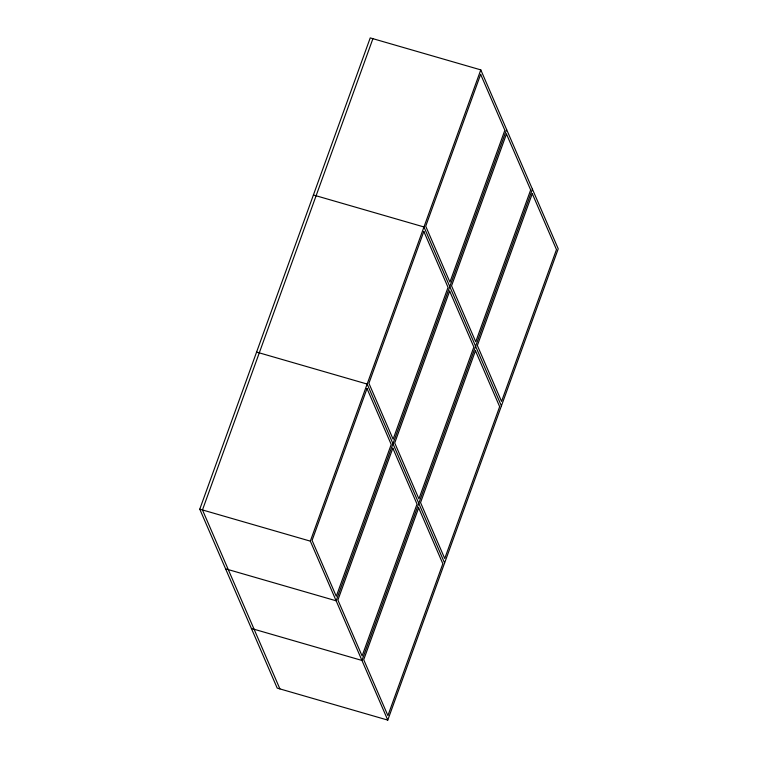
<?xml version="1.0" encoding="UTF-8"?>
<svg xmlns="http://www.w3.org/2000/svg" width="758" height="758" viewBox="0 0 758 758"><rect width="100%" height="100%" fill="white"/><g stroke="black" fill="none" stroke-linecap="round" stroke-linejoin="round"><path stroke-width="1.14" d="M199.771 509.168L370.226 37.9L480.79 69.878L558.229 248.832L387.774 720.1L277.21 688.122L199.771 509.168L310.335 541.146L387.774 720.1M372.917 38.677L202.471 509.945L279.91 688.899M310.335 541.146L480.79 69.878M506.6 129.533L336.154 600.8L225.581 568.822M532.419 189.178L361.964 660.445L251.4 628.467M313.405 194.986L423.968 226.964L501.408 405.918M256.592 352.082L367.156 384.06L444.595 563.014M367.014 388.541L312.088 540.388L336.287 596.319L391.213 444.463L367.014 388.541M423.836 231.446L368.909 383.302L393.108 439.223L448.035 287.377L423.836 231.446M480.648 74.36L425.721 226.216L449.93 282.137L504.847 130.281L480.648 74.36M392.824 448.186L337.907 600.042L362.106 655.964L417.023 504.117L392.824 448.186M449.646 291.1L394.719 442.956L418.918 498.878L473.845 347.022L449.646 291.1M506.458 134.014L451.541 285.861L475.74 341.792L530.666 189.936L506.458 134.014M418.643 507.841L363.717 659.697L387.916 715.618L442.843 563.763L418.643 507.841M475.456 350.755L420.538 502.601L444.738 558.532L499.655 406.676L475.456 350.755M532.277 193.66L477.351 345.515L501.55 401.437L556.476 249.59L532.277 193.66"/></g></svg>
